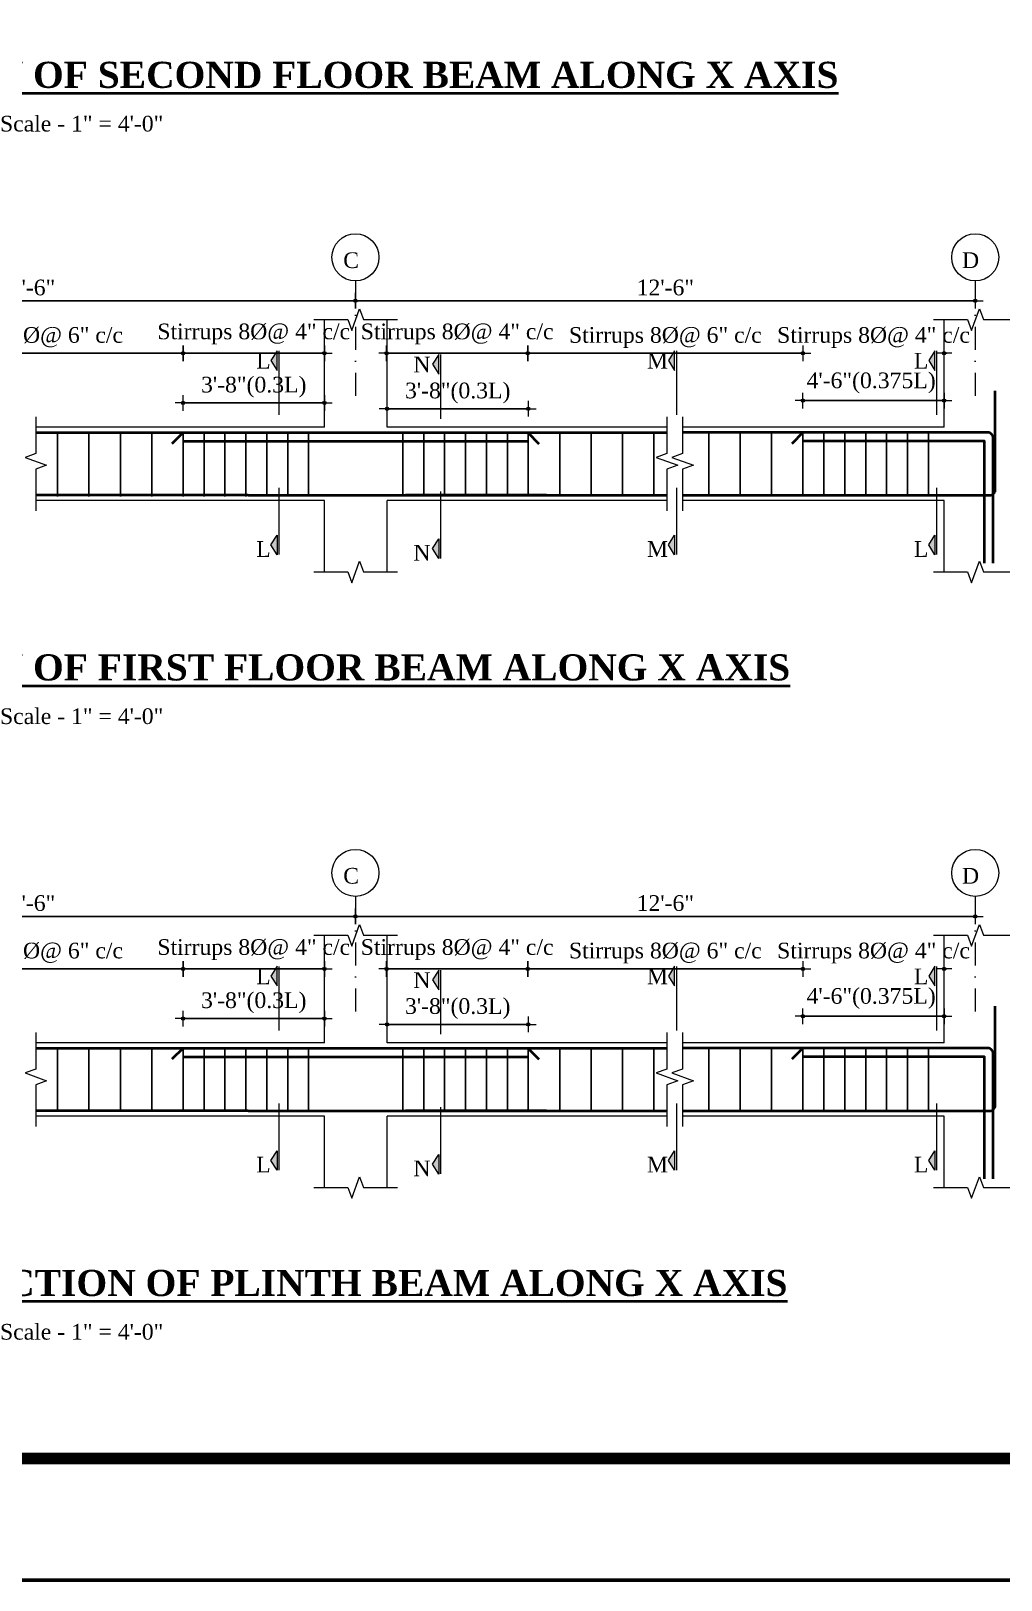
# Model space of a CAD drawing. Header units: inches. Extents: x 897 to 49934, y -34925 to -18564.
# Drawn here: x 24420 to 24791, y -25586 to -24994 of the extents above; entities that cross this region are included whole.
import ezdxf

# ---------------------------------------------------------------- set-up
doc = ezdxf.new("R2010")
doc.units = ezdxf.units.IN
doc.header["$LTSCALE"] = 35
doc.header["$MEASUREMENT"] = 0
doc.header["$PDMODE"] = 34
doc.linetypes.add('DASHDOTX2', pattern=[2, 1, -0.5, 0, -0.5])
for name, color, linetype, lineweight in [('SES- Door&Window', 21, 'Continuous', 15), ('SES-CENTRE', 8, 'DASHDOTX2', 13), ('SES-DIMENSION', 142, 'Continuous', 13), ('SES-HACTH', 8, 'Continuous', 13), ('SES-REBARS', 1, 'Continuous', 40), ('SES-SHEETS', 7, 'Continuous', 60), ('SES-SLAB OUTLINE', 4, 'Continuous', 18), ('SES-TEXT', 3, 'Continuous', 20), ('SES-TitleText', 7, 'Continuous', 40)]:
    doc.layers.add(name, color=color, linetype=linetype, lineweight=lineweight)
doc.layers.add('SES-STIRRUP', color=10, linetype='Continuous')
doc.styles.add('SES-ARAIL', font='times.ttf', dxfattribs={"height": 6})
doc.styles.add('SES-Title Text', font='times.ttf', dxfattribs={"height": 10})
doc.dimstyles.new('1.4', dxfattribs={"dimscale": 0, "dimtxt": 6, "dimasz": 0.5, "dimexe": 2, "dimexo": 9, "dimgap": 2, "dimtad": 1, "dimdec": 0, "dimlfac": 0.5, "dimzin": 3, "dimdsep": 46, "dimlunit": 4, "dimtxsty": 'SES-ARAIL', "dimblk": 'DIM', "dimcen": 3, "dimdle": 3, "dimse1": 1, "dimse2": 1, "dimclrd": 256, "dimclre": 256, "dimclrt": 7, "dimadec": 1, "dimazin": 2, "dimtfac": 1, "dimtdec": 0, "dimtix": 1, "dimtofl": 0, "dimtmove": 2, "dimatfit": 3, "dimldrblk": 'arrow', "dimfxl": 2, "dimfrac": 2, "dimtolj": 2, "dimtzin": 0, "dimarcsym": 0})

# ---------------------------------------------------------------- blocks, each defined once
blk = doc.blocks.new('s1')
at = {"layer": 'SES-SHEETS', "color": 8}
blk.add_lwpolyline([(14202.23, -12888.64), (17370.23, -12888.64), (17370.23, -15126.64), (14202.23, -15126.64)], close=True, dxfattribs=at)
at = {"layer": 'SES-SHEETS'}
for points in [[(14295.23, -12933.64), (17325.23, -12933.64), (17325.23, -15081.64), (14295.23, -15081.64)], [(14296.23, -12934.64), (17324.23, -12934.64), (17324.23, -15080.64), (14296.23, -15080.64)], [(14297.23, -12935.64), (17323.23, -12935.64), (17323.23, -15079.64), (14297.23, -15079.64)], [(14298.23, -12936.64), (17322.23, -12936.64), (17322.23, -15078.64), (14298.23, -15078.64)]]:
    blk.add_lwpolyline(points, close=True, dxfattribs=at)
blk = doc.blocks.new('DIM')
at = {"layer": 'SES-DIMENSION'}
h = blk.add_hatch(color=256, dxfattribs=at)
h.paths.add_polyline_path([(0, 1.3), (0, 0), (1.3, 0, 0.414214)])
h.paths.add_polyline_path([(1.3, 0), (0, 0), (0, -1.3, 0.414214)])
h.paths.add_polyline_path([(0, 0), (-1.3, 0, 0.414214), (0, -1.3)])
h.paths.add_polyline_path([(0, 1.3, 0.414214), (-1.3, 0), (0, 0)])
for p, q in [((-6, 0), (6, 0)), ((0, 6), (0, -6))]:
    blk.add_line(p, q, dxfattribs=at)
blk.add_circle((0, 0), 1.28, dxfattribs=at)
blk = doc.blocks.new('*D342')
at = {"layer": 'Defpoints', "color": 0, "ltscale": 10, "transparency": 16777216}
for p in [(24543.87, -25097.26), (24543.87, -25133.11), (24780.87, -25133.11)]:
    blk.add_point(p, dxfattribs=at)
at = {"layer": 'SES-DIMENSION', "lineweight": -2, "ltscale": 10, "transparency": 16777216}
blk.add_line((24780.37, -25097.26), (24544.37, -25097.26), dxfattribs=at)
at = {"layer": 'SES-DIMENSION', "lineweight": -2, "ltscale": 10, "transparency": 16777216, "xscale": 0.5, "yscale": 0.5, "zscale": 0.5, "rotation": 180}
blk.add_blockref('DIM', (24543.87, -25097.26), dxfattribs=at)
at = {"layer": 'SES-DIMENSION', "lineweight": -2, "ltscale": 10, "transparency": 16777216, "xscale": 0.5, "yscale": 0.5, "zscale": 0.5}
blk.add_blockref('DIM', (24780.87, -25097.26), dxfattribs=at)
at = {"layer": 'SES-DIMENSION', "color": 7, "ltscale": 10, "transparency": 16777216, "insert": (24662.37, -25092.21), "char_height": 6, "attachment_point": 5, "style": 'SES-ARAIL'}
blk.add_mtext('\\A2;12\'-6"', dxfattribs=at)
blk = doc.blocks.new('arrow')
at = {"layer": 'SES-DIMENSION'}
blk.add_lwpolyline([(1.2, 0, 0, 2.1, 0), (-2.3, 0, 0, 0, 0), (1.2, 0, 0, 0, 0)], format="xyseb", dxfattribs=at)
blk = doc.blocks.new('*D343')
at = {"layer": 'Defpoints', "color": 0, "ltscale": 10, "transparency": 16777216}
for p in [(24292.37, -25097.26), (24292.37, -25136.55), (24543.87, -25136.55)]:
    blk.add_point(p, dxfattribs=at)
at = {"layer": 'SES-DIMENSION', "lineweight": -2, "ltscale": 10, "transparency": 16777216}
blk.add_line((24543.37, -25097.26), (24292.87, -25097.26), dxfattribs=at)
at = {"layer": 'SES-DIMENSION', "lineweight": -2, "ltscale": 10, "transparency": 16777216, "xscale": 0.5, "yscale": 0.5, "zscale": 0.5, "rotation": 180}
blk.add_blockref('DIM', (24292.37, -25097.26), dxfattribs=at)
at = {"layer": 'SES-DIMENSION', "lineweight": -2, "ltscale": 10, "transparency": 16777216, "xscale": 0.5, "yscale": 0.5, "zscale": 0.5}
blk.add_blockref('DIM', (24543.87, -25097.26), dxfattribs=at)
at = {"layer": 'SES-DIMENSION', "color": 7, "ltscale": 10, "transparency": 16777216, "insert": (24418.12, -25092.21), "char_height": 6, "attachment_point": 5, "style": 'SES-ARAIL'}
blk.add_mtext('\\A2;11\'-6"', dxfattribs=at)
blk = doc.blocks.new('*D344')
at = {"layer": 'Defpoints', "color": 0, "ltscale": 10, "transparency": 16777216}
for p in [(24714.98, -25135.44), (24714.98, -25159.33), (24768.98, -25156.15)]:
    blk.add_point(p, dxfattribs=at)
at = {"layer": 'SES-DIMENSION', "lineweight": -2, "ltscale": 10, "transparency": 16777216}
blk.add_line((24768.48, -25135.44), (24715.48, -25135.44), dxfattribs=at)
at = {"layer": 'SES-DIMENSION', "lineweight": -2, "ltscale": 10, "transparency": 16777216, "xscale": 0.5, "yscale": 0.5, "zscale": 0.5, "rotation": 180}
blk.add_blockref('DIM', (24714.98, -25135.44), dxfattribs=at)
at = {"layer": 'SES-DIMENSION', "lineweight": -2, "ltscale": 10, "transparency": 16777216, "xscale": 0.5, "yscale": 0.5, "zscale": 0.5}
blk.add_blockref('DIM', (24768.98, -25135.44), dxfattribs=at)
at = {"layer": 'SES-DIMENSION', "color": 7, "ltscale": 10, "transparency": 16777216, "insert": (24741.06, -25128.66), "char_height": 6, "attachment_point": 5, "style": 'SES-ARAIL'}
blk.add_mtext('\\A2;4\'-6"(0.375L)', dxfattribs=at)
blk = doc.blocks.new('*D345')
at = {"layer": 'Defpoints', "color": 0, "ltscale": 10, "transparency": 16777216}
for p in [(24714.98, -25117.33), (24768.98, -25129.3), (24714.98, -25134.57)]:
    blk.add_point(p, dxfattribs=at)
at = {"layer": 'SES-DIMENSION', "lineweight": -2, "ltscale": 10, "transparency": 16777216}
for p, q in [((24714.48, -25117.33), (24713.98, -25117.33)), ((24769.48, -25117.33), (24769.98, -25117.33))]:
    blk.add_line(p, q, dxfattribs=at)
at = {"layer": 'SES-DIMENSION', "lineweight": -2, "ltscale": 10, "transparency": 16777216, "xscale": 0.5, "yscale": 0.5, "zscale": 0.5}
blk.add_blockref('DIM', (24714.98, -25117.33), dxfattribs=at)
at = {"layer": 'SES-DIMENSION', "lineweight": -2, "ltscale": 10, "transparency": 16777216, "xscale": 0.5, "yscale": 0.5, "zscale": 0.5, "rotation": 180}
blk.add_blockref('DIM', (24768.98, -25117.33), dxfattribs=at)
at = {"layer": 'SES-DIMENSION', "color": 7, "ltscale": 10, "transparency": 16777216, "insert": (24741.98, -25111.3), "char_height": 6, "attachment_point": 5, "style": 'SES-ARAIL'}
blk.add_mtext('\\A2;Stirrups 8%%C@ 4" c/c', dxfattribs=at)
blk = doc.blocks.new('*D346')
at = {"layer": 'Defpoints', "color": 0, "ltscale": 10, "transparency": 16777216}
for p in [(24609.98, -25138.55), (24555.98, -25145.63), (24609.98, -25156.26)]:
    blk.add_point(p, dxfattribs=at)
at = {"layer": 'SES-DIMENSION', "lineweight": -2, "ltscale": 10, "transparency": 16777216}
blk.add_line((24556.48, -25138.55), (24609.48, -25138.55), dxfattribs=at)
at = {"layer": 'SES-DIMENSION', "lineweight": -2, "ltscale": 10, "transparency": 16777216, "xscale": 0.5, "yscale": 0.5, "zscale": 0.5, "rotation": 180}
blk.add_blockref('DIM', (24555.98, -25138.55), dxfattribs=at)
at = {"layer": 'SES-DIMENSION', "lineweight": -2, "ltscale": 10, "transparency": 16777216, "xscale": 0.5, "yscale": 0.5, "zscale": 0.5}
blk.add_blockref('DIM', (24609.98, -25138.55), dxfattribs=at)
at = {"layer": 'SES-DIMENSION', "color": 7, "ltscale": 10, "transparency": 16777216, "insert": (24582.98, -25132.53), "char_height": 6, "attachment_point": 5, "style": 'SES-ARAIL'}
blk.add_mtext('\\A2;3\'-8"(0.3L)', dxfattribs=at)
blk = doc.blocks.new('*D347')
at = {"layer": 'Defpoints', "color": 0, "ltscale": 10, "transparency": 16777216}
for p in [(24609.76, -25117.33), (24555.76, -25129.3), (24609.76, -25134.57)]:
    blk.add_point(p, dxfattribs=at)
at = {"layer": 'SES-DIMENSION', "lineweight": -2, "ltscale": 10, "transparency": 16777216}
blk.add_line((24556.26, -25117.33), (24609.26, -25117.33), dxfattribs=at)
at = {"layer": 'SES-DIMENSION', "lineweight": -2, "ltscale": 10, "transparency": 16777216, "xscale": 0.5, "yscale": 0.5, "zscale": 0.5, "rotation": 180}
blk.add_blockref('DIM', (24555.76, -25117.33), dxfattribs=at)
at = {"layer": 'SES-DIMENSION', "lineweight": -2, "ltscale": 10, "transparency": 16777216, "xscale": 0.5, "yscale": 0.5, "zscale": 0.5}
blk.add_blockref('DIM', (24609.76, -25117.33), dxfattribs=at)
at = {"layer": 'SES-DIMENSION', "color": 7, "ltscale": 10, "transparency": 16777216, "insert": (24582.76, -25109.95), "char_height": 6, "attachment_point": 5, "style": 'SES-ARAIL'}
blk.add_mtext('\\A2;Stirrups 8%%C@ 4" c/c', dxfattribs=at)
blk = doc.blocks.new('*D348')
at = {"layer": 'Defpoints', "color": 0, "ltscale": 10, "transparency": 16777216}
for p in [(24609.76, -25117.33), (24609.76, -25134.57), (24714.98, -25132.36)]:
    blk.add_point(p, dxfattribs=at)
at = {"layer": 'SES-DIMENSION', "lineweight": -2, "ltscale": 10, "transparency": 16777216}
blk.add_line((24714.48, -25117.33), (24610.26, -25117.33), dxfattribs=at)
at = {"layer": 'SES-DIMENSION', "lineweight": -2, "ltscale": 10, "transparency": 16777216, "xscale": 0.5, "yscale": 0.5, "zscale": 0.5, "rotation": 180}
blk.add_blockref('DIM', (24609.76, -25117.33), dxfattribs=at)
at = {"layer": 'SES-DIMENSION', "lineweight": -2, "ltscale": 10, "transparency": 16777216, "xscale": 0.5, "yscale": 0.5, "zscale": 0.5}
blk.add_blockref('DIM', (24714.98, -25117.33), dxfattribs=at)
at = {"layer": 'SES-DIMENSION', "color": 7, "ltscale": 10, "transparency": 16777216, "insert": (24662.37, -25111.3), "char_height": 6, "attachment_point": 5, "style": 'SES-ARAIL'}
blk.add_mtext('\\A2;Stirrups 8%%C@ 6" c/c', dxfattribs=at)
blk = doc.blocks.new('*D349')
at = {"layer": 'Defpoints', "color": 0, "ltscale": 10, "transparency": 16777216}
for p in [(24531.98, -25136.31), (24477.98, -25145.63), (24531.98, -25156.26)]:
    blk.add_point(p, dxfattribs=at)
at = {"layer": 'SES-DIMENSION', "lineweight": -2, "ltscale": 10, "transparency": 16777216}
blk.add_line((24478.48, -25136.31), (24531.48, -25136.31), dxfattribs=at)
at = {"layer": 'SES-DIMENSION', "lineweight": -2, "ltscale": 10, "transparency": 16777216, "xscale": 0.5, "yscale": 0.5, "zscale": 0.5, "rotation": 180}
blk.add_blockref('DIM', (24477.98, -25136.31), dxfattribs=at)
at = {"layer": 'SES-DIMENSION', "lineweight": -2, "ltscale": 10, "transparency": 16777216, "xscale": 0.5, "yscale": 0.5, "zscale": 0.5}
blk.add_blockref('DIM', (24531.98, -25136.31), dxfattribs=at)
at = {"layer": 'SES-DIMENSION', "color": 7, "ltscale": 10, "transparency": 16777216, "insert": (24504.98, -25130.29), "char_height": 6, "attachment_point": 5, "style": 'SES-ARAIL'}
blk.add_mtext('\\A2;3\'-8"(0.3L)', dxfattribs=at)
blk = doc.blocks.new('*D350')
at = {"layer": 'Defpoints', "color": 0, "ltscale": 10, "transparency": 16777216}
for p in [(24477.98, -25117.33), (24531.98, -25129.3), (24477.98, -25134.57)]:
    blk.add_point(p, dxfattribs=at)
at = {"layer": 'SES-DIMENSION', "lineweight": -2, "ltscale": 10, "transparency": 16777216}
blk.add_line((24531.48, -25117.33), (24478.48, -25117.33), dxfattribs=at)
at = {"layer": 'SES-DIMENSION', "lineweight": -2, "ltscale": 10, "transparency": 16777216, "xscale": 0.5, "yscale": 0.5, "zscale": 0.5, "rotation": 180}
blk.add_blockref('DIM', (24477.98, -25117.33), dxfattribs=at)
at = {"layer": 'SES-DIMENSION', "lineweight": -2, "ltscale": 10, "transparency": 16777216, "xscale": 0.5, "yscale": 0.5, "zscale": 0.5}
blk.add_blockref('DIM', (24531.98, -25117.33), dxfattribs=at)
at = {"layer": 'SES-DIMENSION', "color": 7, "ltscale": 10, "transparency": 16777216, "insert": (24504.98, -25109.95), "char_height": 6, "attachment_point": 5, "style": 'SES-ARAIL'}
blk.add_mtext('\\A2;Stirrups 8%%C@ 4" c/c', dxfattribs=at)
blk = doc.blocks.new('*D353')
at = {"layer": 'Defpoints', "color": 0, "ltscale": 10, "transparency": 16777216}
for p in [(24358.26, -25117.33), (24358.26, -25120.33), (24477.98, -25132.36)]:
    blk.add_point(p, dxfattribs=at)
at = {"layer": 'SES-DIMENSION', "lineweight": -2, "ltscale": 10, "transparency": 16777216}
blk.add_line((24477.48, -25117.33), (24358.76, -25117.33), dxfattribs=at)
at = {"layer": 'SES-DIMENSION', "lineweight": -2, "ltscale": 10, "transparency": 16777216, "xscale": 0.5, "yscale": 0.5, "zscale": 0.5, "rotation": 180}
blk.add_blockref('DIM', (24358.26, -25117.33), dxfattribs=at)
at = {"layer": 'SES-DIMENSION', "lineweight": -2, "ltscale": 10, "transparency": 16777216, "xscale": 0.5, "yscale": 0.5, "zscale": 0.5}
blk.add_blockref('DIM', (24477.98, -25117.33), dxfattribs=at)
at = {"layer": 'SES-DIMENSION', "color": 7, "ltscale": 10, "transparency": 16777216, "insert": (24418.12, -25111.3), "char_height": 6, "attachment_point": 5, "style": 'SES-ARAIL'}
blk.add_mtext('\\A2;Stirrups 8%%C@ 6" c/c', dxfattribs=at)
blk = doc.blocks.new('*D362')
at = {"layer": 'Defpoints', "color": 0, "ltscale": 10, "transparency": 16777216}
for p in [(24543.87, -25332.64), (24543.87, -25368.49), (24780.87, -25368.49)]:
    blk.add_point(p, dxfattribs=at)
at = {"layer": 'SES-DIMENSION', "lineweight": -2, "ltscale": 10, "transparency": 16777216}
blk.add_line((24780.37, -25332.64), (24544.37, -25332.64), dxfattribs=at)
at = {"layer": 'SES-DIMENSION', "lineweight": -2, "ltscale": 10, "transparency": 16777216, "xscale": 0.5, "yscale": 0.5, "zscale": 0.5, "rotation": 180}
blk.add_blockref('DIM', (24543.87, -25332.64), dxfattribs=at)
at = {"layer": 'SES-DIMENSION', "lineweight": -2, "ltscale": 10, "transparency": 16777216, "xscale": 0.5, "yscale": 0.5, "zscale": 0.5}
blk.add_blockref('DIM', (24780.87, -25332.64), dxfattribs=at)
at = {"layer": 'SES-DIMENSION', "color": 7, "ltscale": 10, "transparency": 16777216, "insert": (24662.37, -25327.59), "char_height": 6, "attachment_point": 5, "style": 'SES-ARAIL'}
blk.add_mtext('\\A2;12\'-6"', dxfattribs=at)
blk = doc.blocks.new('*D363')
at = {"layer": 'Defpoints', "color": 0, "ltscale": 10, "transparency": 16777216}
for p in [(24292.37, -25332.64), (24292.37, -25371.93), (24543.87, -25371.93)]:
    blk.add_point(p, dxfattribs=at)
at = {"layer": 'SES-DIMENSION', "lineweight": -2, "ltscale": 10, "transparency": 16777216}
blk.add_line((24543.37, -25332.64), (24292.87, -25332.64), dxfattribs=at)
at = {"layer": 'SES-DIMENSION', "lineweight": -2, "ltscale": 10, "transparency": 16777216, "xscale": 0.5, "yscale": 0.5, "zscale": 0.5, "rotation": 180}
blk.add_blockref('DIM', (24292.37, -25332.64), dxfattribs=at)
at = {"layer": 'SES-DIMENSION', "lineweight": -2, "ltscale": 10, "transparency": 16777216, "xscale": 0.5, "yscale": 0.5, "zscale": 0.5}
blk.add_blockref('DIM', (24543.87, -25332.64), dxfattribs=at)
at = {"layer": 'SES-DIMENSION', "color": 7, "ltscale": 10, "transparency": 16777216, "insert": (24418.12, -25327.59), "char_height": 6, "attachment_point": 5, "style": 'SES-ARAIL'}
blk.add_mtext('\\A2;11\'-6"', dxfattribs=at)
blk = doc.blocks.new('*D364')
at = {"layer": 'Defpoints', "color": 0, "ltscale": 10, "transparency": 16777216}
for p in [(24714.98, -25370.82), (24768.98, -25391.54), (24714.98, -25394.71)]:
    blk.add_point(p, dxfattribs=at)
at = {"layer": 'SES-DIMENSION', "lineweight": -2, "ltscale": 10, "transparency": 16777216}
blk.add_line((24768.48, -25370.82), (24715.48, -25370.82), dxfattribs=at)
at = {"layer": 'SES-DIMENSION', "lineweight": -2, "ltscale": 10, "transparency": 16777216, "xscale": 0.5, "yscale": 0.5, "zscale": 0.5, "rotation": 180}
blk.add_blockref('DIM', (24714.98, -25370.82), dxfattribs=at)
at = {"layer": 'SES-DIMENSION', "lineweight": -2, "ltscale": 10, "transparency": 16777216, "xscale": 0.5, "yscale": 0.5, "zscale": 0.5}
blk.add_blockref('DIM', (24768.98, -25370.82), dxfattribs=at)
at = {"layer": 'SES-DIMENSION', "color": 7, "ltscale": 10, "transparency": 16777216, "insert": (24741.06, -25364.04), "char_height": 6, "attachment_point": 5, "style": 'SES-ARAIL'}
blk.add_mtext('\\A2;4\'-6"(0.375L)', dxfattribs=at)
blk = doc.blocks.new('*D365')
at = {"layer": 'Defpoints', "color": 0, "ltscale": 10, "transparency": 16777216}
for p in [(24714.98, -25352.71), (24768.98, -25364.69), (24714.98, -25369.96)]:
    blk.add_point(p, dxfattribs=at)
at = {"layer": 'SES-DIMENSION', "lineweight": -2, "ltscale": 10, "transparency": 16777216}
for p, q in [((24714.48, -25352.71), (24713.98, -25352.71)), ((24769.48, -25352.71), (24769.98, -25352.71))]:
    blk.add_line(p, q, dxfattribs=at)
at = {"layer": 'SES-DIMENSION', "lineweight": -2, "ltscale": 10, "transparency": 16777216, "xscale": 0.5, "yscale": 0.5, "zscale": 0.5}
blk.add_blockref('DIM', (24714.98, -25352.71), dxfattribs=at)
at = {"layer": 'SES-DIMENSION', "lineweight": -2, "ltscale": 10, "transparency": 16777216, "xscale": 0.5, "yscale": 0.5, "zscale": 0.5, "rotation": 180}
blk.add_blockref('DIM', (24768.98, -25352.71), dxfattribs=at)
at = {"layer": 'SES-DIMENSION', "color": 7, "ltscale": 10, "transparency": 16777216, "insert": (24741.98, -25346.68), "char_height": 6, "attachment_point": 5, "style": 'SES-ARAIL'}
blk.add_mtext('\\A2;Stirrups 8%%C@ 4" c/c', dxfattribs=at)
blk = doc.blocks.new('*D366')
at = {"layer": 'Defpoints', "color": 0, "ltscale": 10, "transparency": 16777216}
for p in [(24609.98, -25373.93), (24555.98, -25381.02), (24609.98, -25391.64)]:
    blk.add_point(p, dxfattribs=at)
at = {"layer": 'SES-DIMENSION', "lineweight": -2, "ltscale": 10, "transparency": 16777216}
blk.add_line((24556.48, -25373.93), (24609.48, -25373.93), dxfattribs=at)
at = {"layer": 'SES-DIMENSION', "lineweight": -2, "ltscale": 10, "transparency": 16777216, "xscale": 0.5, "yscale": 0.5, "zscale": 0.5, "rotation": 180}
blk.add_blockref('DIM', (24555.98, -25373.93), dxfattribs=at)
at = {"layer": 'SES-DIMENSION', "lineweight": -2, "ltscale": 10, "transparency": 16777216, "xscale": 0.5, "yscale": 0.5, "zscale": 0.5}
blk.add_blockref('DIM', (24609.98, -25373.93), dxfattribs=at)
at = {"layer": 'SES-DIMENSION', "color": 7, "ltscale": 10, "transparency": 16777216, "insert": (24582.98, -25367.91), "char_height": 6, "attachment_point": 5, "style": 'SES-ARAIL'}
blk.add_mtext('\\A2;3\'-8"(0.3L)', dxfattribs=at)
blk = doc.blocks.new('*D367')
at = {"layer": 'Defpoints', "color": 0, "ltscale": 10, "transparency": 16777216}
for p in [(24609.76, -25352.71), (24555.76, -25364.69), (24609.76, -25369.96)]:
    blk.add_point(p, dxfattribs=at)
at = {"layer": 'SES-DIMENSION', "lineweight": -2, "ltscale": 10, "transparency": 16777216}
blk.add_line((24556.26, -25352.71), (24609.26, -25352.71), dxfattribs=at)
at = {"layer": 'SES-DIMENSION', "lineweight": -2, "ltscale": 10, "transparency": 16777216, "xscale": 0.5, "yscale": 0.5, "zscale": 0.5, "rotation": 180}
blk.add_blockref('DIM', (24555.76, -25352.71), dxfattribs=at)
at = {"layer": 'SES-DIMENSION', "lineweight": -2, "ltscale": 10, "transparency": 16777216, "xscale": 0.5, "yscale": 0.5, "zscale": 0.5}
blk.add_blockref('DIM', (24609.76, -25352.71), dxfattribs=at)
at = {"layer": 'SES-DIMENSION', "color": 7, "ltscale": 10, "transparency": 16777216, "insert": (24582.76, -25345.34), "char_height": 6, "attachment_point": 5, "style": 'SES-ARAIL'}
blk.add_mtext('\\A2;Stirrups 8%%C@ 4" c/c', dxfattribs=at)
blk = doc.blocks.new('*D368')
at = {"layer": 'Defpoints', "color": 0, "ltscale": 10, "transparency": 16777216}
for p in [(24609.76, -25352.71), (24714.98, -25367.74), (24609.76, -25369.96)]:
    blk.add_point(p, dxfattribs=at)
at = {"layer": 'SES-DIMENSION', "lineweight": -2, "ltscale": 10, "transparency": 16777216}
blk.add_line((24714.48, -25352.71), (24610.26, -25352.71), dxfattribs=at)
at = {"layer": 'SES-DIMENSION', "lineweight": -2, "ltscale": 10, "transparency": 16777216, "xscale": 0.5, "yscale": 0.5, "zscale": 0.5, "rotation": 180}
blk.add_blockref('DIM', (24609.76, -25352.71), dxfattribs=at)
at = {"layer": 'SES-DIMENSION', "lineweight": -2, "ltscale": 10, "transparency": 16777216, "xscale": 0.5, "yscale": 0.5, "zscale": 0.5}
blk.add_blockref('DIM', (24714.98, -25352.71), dxfattribs=at)
at = {"layer": 'SES-DIMENSION', "color": 7, "ltscale": 10, "transparency": 16777216, "insert": (24662.37, -25346.68), "char_height": 6, "attachment_point": 5, "style": 'SES-ARAIL'}
blk.add_mtext('\\A2;Stirrups 8%%C@ 6" c/c', dxfattribs=at)
blk = doc.blocks.new('*D369')
at = {"layer": 'Defpoints', "color": 0, "ltscale": 10, "transparency": 16777216}
for p in [(24531.98, -25371.7), (24477.98, -25381.02), (24531.98, -25391.64)]:
    blk.add_point(p, dxfattribs=at)
at = {"layer": 'SES-DIMENSION', "lineweight": -2, "ltscale": 10, "transparency": 16777216}
blk.add_line((24478.48, -25371.7), (24531.48, -25371.7), dxfattribs=at)
at = {"layer": 'SES-DIMENSION', "lineweight": -2, "ltscale": 10, "transparency": 16777216, "xscale": 0.5, "yscale": 0.5, "zscale": 0.5, "rotation": 180}
blk.add_blockref('DIM', (24477.98, -25371.7), dxfattribs=at)
at = {"layer": 'SES-DIMENSION', "lineweight": -2, "ltscale": 10, "transparency": 16777216, "xscale": 0.5, "yscale": 0.5, "zscale": 0.5}
blk.add_blockref('DIM', (24531.98, -25371.7), dxfattribs=at)
at = {"layer": 'SES-DIMENSION', "color": 7, "ltscale": 10, "transparency": 16777216, "insert": (24504.98, -25365.67), "char_height": 6, "attachment_point": 5, "style": 'SES-ARAIL'}
blk.add_mtext('\\A2;3\'-8"(0.3L)', dxfattribs=at)
blk = doc.blocks.new('*D370')
at = {"layer": 'Defpoints', "color": 0, "ltscale": 10, "transparency": 16777216}
for p in [(24477.98, -25352.71), (24531.98, -25364.69), (24477.98, -25369.96)]:
    blk.add_point(p, dxfattribs=at)
at = {"layer": 'SES-DIMENSION', "lineweight": -2, "ltscale": 10, "transparency": 16777216}
blk.add_line((24531.48, -25352.71), (24478.48, -25352.71), dxfattribs=at)
at = {"layer": 'SES-DIMENSION', "lineweight": -2, "ltscale": 10, "transparency": 16777216, "xscale": 0.5, "yscale": 0.5, "zscale": 0.5, "rotation": 180}
blk.add_blockref('DIM', (24477.98, -25352.71), dxfattribs=at)
at = {"layer": 'SES-DIMENSION', "lineweight": -2, "ltscale": 10, "transparency": 16777216, "xscale": 0.5, "yscale": 0.5, "zscale": 0.5}
blk.add_blockref('DIM', (24531.98, -25352.71), dxfattribs=at)
at = {"layer": 'SES-DIMENSION', "color": 7, "ltscale": 10, "transparency": 16777216, "insert": (24504.98, -25345.34), "char_height": 6, "attachment_point": 5, "style": 'SES-ARAIL'}
blk.add_mtext('\\A2;Stirrups 8%%C@ 4" c/c', dxfattribs=at)
blk = doc.blocks.new('*D373')
at = {"layer": 'Defpoints', "color": 0, "ltscale": 10, "transparency": 16777216}
for p in [(24358.26, -25352.71), (24358.26, -25355.71), (24477.98, -25367.74)]:
    blk.add_point(p, dxfattribs=at)
at = {"layer": 'SES-DIMENSION', "lineweight": -2, "ltscale": 10, "transparency": 16777216}
blk.add_line((24477.48, -25352.71), (24358.76, -25352.71), dxfattribs=at)
at = {"layer": 'SES-DIMENSION', "lineweight": -2, "ltscale": 10, "transparency": 16777216, "xscale": 0.5, "yscale": 0.5, "zscale": 0.5, "rotation": 180}
blk.add_blockref('DIM', (24358.26, -25352.71), dxfattribs=at)
at = {"layer": 'SES-DIMENSION', "lineweight": -2, "ltscale": 10, "transparency": 16777216, "xscale": 0.5, "yscale": 0.5, "zscale": 0.5}
blk.add_blockref('DIM', (24477.98, -25352.71), dxfattribs=at)
at = {"layer": 'SES-DIMENSION', "color": 7, "ltscale": 10, "transparency": 16777216, "insert": (24418.12, -25346.68), "char_height": 6, "attachment_point": 5, "style": 'SES-ARAIL'}
blk.add_mtext('\\A2;Stirrups 8%%C@ 6" c/c', dxfattribs=at)

msp = doc.modelspace()

# ---------------------------------------------------------------- hatches: boundary and pattern name
at = {"layer": 'SES-HACTH', "ltscale": 10}
for points in [[(24513.88, -25116.35), (24513.88, -25123.86), (24511.57, -25120.1)], [(24575.7, -25117.8), (24575.7, -25125.3), (24573.39, -25121.55)], [(24665.92, -25116.35), (24665.92, -25123.86), (24663.61, -25120.1)], [(24765.38, -25116.35), (24765.38, -25123.86), (24763.07, -25120.1)], [(24513.88, -25194.35), (24513.88, -25186.85), (24511.57, -25190.6)], [(24575.7, -25195.79), (24575.7, -25188.29), (24573.39, -25192.04)], [(24665.92, -25194.35), (24665.92, -25186.85), (24663.61, -25190.6)], [(24765.38, -25194.35), (24765.38, -25186.85), (24763.07, -25190.6)], [(24513.88, -25351.74), (24513.88, -25359.24), (24511.57, -25355.49)], [(24575.7, -25353.18), (24575.7, -25360.68), (24573.39, -25356.93)], [(24665.92, -25351.74), (24665.92, -25359.24), (24663.61, -25355.49)], [(24765.38, -25351.74), (24765.38, -25359.24), (24763.07, -25355.49)], [(24513.88, -25429.73), (24513.88, -25422.23), (24511.57, -25425.98)], [(24575.7, -25431.17), (24575.7, -25423.67), (24573.39, -25427.42)], [(24665.92, -25429.73), (24665.92, -25422.23), (24663.61, -25425.98)], [(24765.38, -25429.73), (24765.38, -25422.23), (24763.07, -25425.98)]]:
    msp.add_hatch(color=256, dxfattribs=at).paths.add_polyline_path(points)

# ---------------------------------------------------------------- linework, layer by layer
at = {"layer": 'SES-CENTRE', "ltscale": 0.25}
for p, q in [((24543.87, -25089.64), (24543.87, -25136.55)), ((24780.87, -25089.64), (24780.87, -25136.55)), ((24543.87, -25325.03), (24543.87, -25371.93)), ((24780.87, -25325.03), (24780.87, -25371.93))]:
    msp.add_line(p, q, dxfattribs=at)
at = {"layer": 'SES-DIMENSION', "ltscale": 10}
for p, q in [((24514.74, -25140.9), (24514.74, -25116.4)), ((24576.56, -25142.35), (24576.56, -25117.85)), ((24666.77, -25140.9), (24666.77, -25116.4)), ((24766.24, -25140.9), (24766.24, -25116.4)), ((24514.74, -25194.3), (24514.74, -25168.75)), ((24576.56, -25195.74), (24576.56, -25170.2)), ((24666.77, -25194.3), (24666.77, -25168.75)), ((24766.24, -25194.3), (24766.24, -25168.75)), ((24514.74, -25376.29), (24514.74, -25351.79)), ((24576.56, -25377.73), (24576.56, -25353.23)), ((24666.77, -25376.29), (24666.77, -25351.79)), ((24766.24, -25376.29), (24766.24, -25351.79)), ((24514.74, -25429.68), (24514.74, -25404.14)), ((24576.56, -25431.13), (24576.56, -25405.58)), ((24666.77, -25429.68), (24666.77, -25404.14)), ((24766.24, -25429.68), (24766.24, -25404.14))]:
    msp.add_line(p, q, dxfattribs=at)
for points in [[(24513.88, -25123.86), (24513.88, -25116.35), (24511.57, -25120.1), (24513.88, -25123.86)], [(24575.7, -25125.3), (24575.7, -25117.8), (24573.39, -25121.55), (24575.7, -25125.3)], [(24665.92, -25123.86), (24665.92, -25116.35), (24663.61, -25120.1), (24665.92, -25123.86)], [(24765.38, -25123.86), (24765.38, -25116.35), (24763.07, -25120.1), (24765.38, -25123.86)], [(24513.88, -25359.24), (24513.88, -25351.74), (24511.57, -25355.49), (24513.88, -25359.24)], [(24575.7, -25360.68), (24575.7, -25353.18), (24573.39, -25356.93), (24575.7, -25360.68)], [(24665.92, -25359.24), (24665.92, -25351.74), (24663.61, -25355.49), (24665.92, -25359.24)], [(24765.38, -25359.24), (24765.38, -25351.74), (24763.07, -25355.49), (24765.38, -25359.24)]]:
    msp.add_lwpolyline(points, dxfattribs=at)
at = {"layer": 'SES-DIMENSION', "linetype": 'Continuous', "ltscale": 10}
for centre in [(24543.87, -25080.64), (24780.87, -25080.64), (24543.87, -25316.03), (24780.87, -25316.03)]:
    msp.add_circle(centre, 9, dxfattribs=at)
at = {"layer": 'SES-REBARS', "ltscale": 10}
for p, q in [((24502.83, -25147.63), (24662.98, -25147.63)), ((24477.98, -25150.92), (24609.98, -25150.92)), ((24502.83, -25171.63), (24662.98, -25171.63)), ((24502.83, -25383.02), (24662.98, -25383.02)), ((24477.98, -25386.31), (24609.98, -25386.31)), ((24502.83, -25407.02), (24662.98, -25407.02))]:
    msp.add_line(p, q, dxfattribs=at)
for points in [[(24768.98, -25171.63), (24786.46, -25171.63, 0.414214), (24788.48, -25169.62), (24788.48, -25131.63)], [(24787.73, -25197.63), (24787.73, -25149.65, 0.414214), (24785.71, -25147.63), (24768.98, -25147.63)], [(24768.98, -25407.02), (24786.46, -25407.02, 0.414214), (24788.48, -25405), (24788.48, -25367.02)], [(24787.73, -25433.02), (24787.73, -25385.03, 0.414214), (24785.71, -25383.02), (24768.98, -25383.02)]]:
    msp.add_lwpolyline(points, format="xyb", dxfattribs=at)
for points in [[(24421.67, -25147.63), (24502.83, -25147.63)], [(24477.98, -25147.63), (24473.72, -25151.9)], [(24562.98, -25147.63), (24616.98, -25147.63)], [(24609.76, -25147.63), (24614.02, -25151.9)], [(24714.98, -25147.63), (24668.98, -25147.63)], [(24714.98, -25147.63), (24710.72, -25151.9)], [(24768.98, -25147.63), (24714.98, -25147.63)], [(24562.98, -25150.92), (24609.98, -25150.92)], [(24768.98, -25150.92), (24714.98, -25150.92)], [(24784.44, -25197.63), (24784.44, -25150.92), (24768.98, -25150.92)], [(24502.83, -25171.63), (24421.67, -25171.63)], [(24616.98, -25171.63), (24562.98, -25171.63)], [(24668.98, -25171.63), (24714.98, -25171.63)], [(24714.98, -25171.63), (24768.98, -25171.63)], [(24421.67, -25383.02), (24502.83, -25383.02)], [(24477.98, -25383.02), (24473.72, -25387.28)], [(24562.98, -25383.02), (24616.98, -25383.02)], [(24609.76, -25383.02), (24614.02, -25387.28)], [(24714.98, -25383.02), (24668.98, -25383.02)], [(24714.98, -25383.02), (24710.72, -25387.28)], [(24768.98, -25383.02), (24714.98, -25383.02)], [(24562.98, -25386.31), (24609.98, -25386.31)], [(24768.98, -25386.31), (24714.98, -25386.31)], [(24784.44, -25433.02), (24784.44, -25386.31), (24768.98, -25386.31)], [(24502.83, -25407.02), (24421.67, -25407.02)], [(24616.98, -25407.02), (24562.98, -25407.02)], [(24668.98, -25407.02), (24714.98, -25407.02)], [(24714.98, -25407.02), (24768.98, -25407.02)]]:
    msp.add_lwpolyline(points, dxfattribs=at)
at = {"layer": 'SES-SLAB OUTLINE', "ltscale": 10}
for p, q in [((24531.98, -25145.63), (24531.98, -25104.47)), ((24555.98, -25145.63), (24555.98, -25104.47)), ((24768.98, -25145.63), (24768.98, -25104.47)), ((24531.98, -25145.63), (24421.67, -25145.63)), ((24662.98, -25145.63), (24555.98, -25145.63)), ((24768.98, -25145.63), (24668.98, -25145.63)), ((24531.98, -25173.63), (24421.67, -25173.63)), ((24531.98, -25200.95), (24531.98, -25173.63)), ((24555.98, -25200.95), (24555.98, -25173.63)), ((24662.98, -25173.63), (24555.98, -25173.63)), ((24768.98, -25173.63), (24668.98, -25173.63)), ((24768.98, -25200.95), (24768.98, -25173.63)), ((24531.98, -25381.02), (24531.98, -25339.85)), ((24555.98, -25381.02), (24555.98, -25339.85)), ((24768.98, -25381.02), (24768.98, -25339.85)), ((24531.98, -25381.02), (24421.67, -25381.02)), ((24662.98, -25381.02), (24555.98, -25381.02)), ((24768.98, -25381.02), (24668.98, -25381.02)), ((24531.98, -25409.02), (24421.67, -25409.02)), ((24531.98, -25436.33), (24531.98, -25409.02)), ((24555.98, -25436.33), (24555.98, -25409.02)), ((24662.98, -25409.02), (24555.98, -25409.02)), ((24768.98, -25409.02), (24668.98, -25409.02)), ((24768.98, -25436.33), (24768.98, -25409.02))]:
    msp.add_line(p, q, dxfattribs=at)
for points in [[(24527.98, -25104.47), (24540.98, -25104.47), (24542.48, -25108.59), (24545.48, -25100.35), (24546.98, -25104.47), (24559.98, -25104.47)], [(24764.98, -25104.47), (24777.98, -25104.47), (24779.48, -25108.59), (24782.48, -25100.35), (24783.98, -25104.47), (24796.98, -25104.47)], [(24421.67, -25141.63), (24421.67, -25155.63), (24417.55, -25157.13), (24425.79, -25160.13), (24421.67, -25161.63), (24421.67, -25177.63)], [(24662.98, -25141.63), (24662.98, -25155.63), (24658.86, -25157.13), (24667.1, -25160.13), (24662.98, -25161.63), (24662.98, -25177.63)], [(24668.98, -25141.63), (24668.98, -25155.63), (24664.86, -25157.13), (24673.1, -25160.13), (24668.98, -25161.63), (24668.98, -25177.63)], [(24527.98, -25200.95), (24540.98, -25200.95), (24542.48, -25205.07), (24545.48, -25196.82), (24546.98, -25200.95), (24559.98, -25200.95)], [(24764.98, -25200.95), (24777.98, -25200.95), (24779.48, -25205.07), (24782.48, -25196.82), (24783.98, -25200.95), (24796.98, -25200.95)], [(24527.98, -25339.85), (24540.98, -25339.85), (24542.48, -25343.97), (24545.48, -25335.73), (24546.98, -25339.85), (24559.98, -25339.85)], [(24764.98, -25339.85), (24777.98, -25339.85), (24779.48, -25343.97), (24782.48, -25335.73), (24783.98, -25339.85), (24796.98, -25339.85)], [(24421.67, -25377.02), (24421.67, -25391.02), (24417.55, -25392.52), (24425.79, -25395.52), (24421.67, -25397.02), (24421.67, -25413.02)], [(24662.98, -25377.02), (24662.98, -25391.02), (24658.86, -25392.52), (24667.1, -25395.52), (24662.98, -25397.02), (24662.98, -25413.02)], [(24668.98, -25377.02), (24668.98, -25391.02), (24664.86, -25392.52), (24673.1, -25395.52), (24668.98, -25397.02), (24668.98, -25413.02)], [(24527.98, -25436.33), (24540.98, -25436.33), (24542.48, -25440.45), (24545.48, -25432.21), (24546.98, -25436.33), (24559.98, -25436.33)], [(24764.98, -25436.33), (24777.98, -25436.33), (24779.48, -25440.45), (24782.48, -25432.21), (24783.98, -25436.33), (24796.98, -25436.33)]]:
    msp.add_lwpolyline(points, dxfattribs=at)
at = {"layer": 'SES-STIRRUP'}
for p, q in [((24429.98, -25147.23), (24429.98, -25172.03)), ((24441.98, -25147.23), (24441.98, -25172.03)), ((24453.98, -25147.23), (24453.98, -25172.03)), ((24465.98, -25147.23), (24465.98, -25172.03)), ((24477.98, -25147.23), (24477.98, -25172.03)), ((24485.98, -25147.23), (24485.98, -25172.03)), ((24493.98, -25147.23), (24493.98, -25172.03)), ((24501.98, -25147.23), (24501.98, -25172.03)), ((24509.98, -25147.23), (24509.98, -25172.03)), ((24517.98, -25147.23), (24517.98, -25172.03)), ((24525.98, -25147.23), (24525.98, -25172.03)), ((24561.98, -25147.23), (24561.98, -25172.03)), ((24569.98, -25147.23), (24569.98, -25172.03)), ((24577.98, -25147.23), (24577.98, -25172.03)), ((24585.98, -25147.23), (24585.98, -25172.03)), ((24593.98, -25147.23), (24593.98, -25172.03)), ((24601.98, -25147.23), (24601.98, -25172.03)), ((24609.98, -25147.23), (24609.98, -25172.03)), ((24621.98, -25147.23), (24621.98, -25172.03)), ((24633.98, -25147.23), (24633.98, -25172.03)), ((24645.98, -25147.23), (24645.98, -25172.03)), ((24657.98, -25147.23), (24657.98, -25172.03)), ((24678.98, -25147.23), (24678.98, -25172.03)), ((24690.98, -25147.23), (24690.98, -25172.03)), ((24702.98, -25147.23), (24702.98, -25172.03)), ((24714.98, -25147.23), (24714.98, -25172.03)), ((24722.98, -25147.23), (24722.98, -25172.03)), ((24730.98, -25147.23), (24730.98, -25172.03)), ((24738.98, -25147.23), (24738.98, -25172.03)), ((24746.98, -25147.23), (24746.98, -25172.03)), ((24754.98, -25147.23), (24754.98, -25172.03)), ((24762.98, -25147.23), (24762.98, -25172.03)), ((24429.98, -25382.62), (24429.98, -25407.42)), ((24441.98, -25382.62), (24441.98, -25407.42)), ((24453.98, -25382.62), (24453.98, -25407.42)), ((24465.98, -25382.62), (24465.98, -25407.42)), ((24477.98, -25382.62), (24477.98, -25407.42)), ((24485.98, -25382.62), (24485.98, -25407.42)), ((24493.98, -25382.62), (24493.98, -25407.42)), ((24501.98, -25382.62), (24501.98, -25407.42)), ((24509.98, -25382.62), (24509.98, -25407.42)), ((24517.98, -25382.62), (24517.98, -25407.42)), ((24525.98, -25382.62), (24525.98, -25407.42)), ((24561.98, -25382.62), (24561.98, -25407.42)), ((24569.98, -25382.62), (24569.98, -25407.42)), ((24577.98, -25382.62), (24577.98, -25407.42)), ((24585.98, -25382.62), (24585.98, -25407.42)), ((24593.98, -25382.62), (24593.98, -25407.42)), ((24601.98, -25382.62), (24601.98, -25407.42)), ((24609.98, -25382.62), (24609.98, -25407.42)), ((24621.98, -25382.62), (24621.98, -25407.42)), ((24633.98, -25382.62), (24633.98, -25407.42)), ((24645.98, -25382.62), (24645.98, -25407.42)), ((24657.98, -25382.62), (24657.98, -25407.42)), ((24678.98, -25382.62), (24678.98, -25407.42)), ((24690.98, -25382.62), (24690.98, -25407.42)), ((24702.98, -25382.62), (24702.98, -25407.42)), ((24714.98, -25382.62), (24714.98, -25407.42)), ((24722.98, -25382.62), (24722.98, -25407.42)), ((24730.98, -25382.62), (24730.98, -25407.42)), ((24738.98, -25382.62), (24738.98, -25407.42)), ((24746.98, -25382.62), (24746.98, -25407.42)), ((24754.98, -25382.62), (24754.98, -25407.42)), ((24762.98, -25382.62), (24762.98, -25407.42))]:
    msp.add_line(p, q, dxfattribs=at)
at = {"layer": 'SES-TEXT', "ltscale": 10}
for points in [[(24513.88, -25186.85), (24513.88, -25194.35), (24511.57, -25190.6), (24513.88, -25186.85)], [(24575.7, -25188.29), (24575.7, -25195.79), (24573.39, -25192.04), (24575.7, -25188.29)], [(24665.92, -25186.85), (24665.92, -25194.35), (24663.61, -25190.6), (24665.92, -25186.85)], [(24765.38, -25186.85), (24765.38, -25194.35), (24763.07, -25190.6), (24765.38, -25186.85)], [(24513.88, -25422.23), (24513.88, -25429.73), (24511.57, -25425.98), (24513.88, -25422.23)], [(24575.7, -25423.67), (24575.7, -25431.17), (24573.39, -25427.42), (24575.7, -25423.67)], [(24665.92, -25422.23), (24665.92, -25429.73), (24663.61, -25425.98), (24665.92, -25422.23)], [(24765.38, -25422.23), (24765.38, -25429.73), (24763.07, -25425.98), (24765.38, -25422.23)]]:
    msp.add_lwpolyline(points, dxfattribs=at)

# ---------------------------------------------------------------- block references
at = {"layer": 'SES- Door&Window'}
msp.add_blockref('s1', (9649.81, -10459.76), dxfattribs=at)

# ---------------------------------------------------------------- texts
at = {"layer": 'SES-TEXT', "style": 'SES-ARAIL'}
for s, p in [('C', (24539.21, -25084.74)), ('D', (24775.82, -25084.74)), ('C', (24539.21, -25320.12)), ('D', (24775.82, -25320.12))]:
    msp.add_text(s, height=6, dxfattribs=at).set_placement(p)
at = {"layer": 'SES-TEXT', "ltscale": 10, "style": 'SES-ARAIL'}
for s, p in [('L', (24505.92, -25123.19)), ('N', (24566.05, -25124.64)), ('M', (24655.34, -25123.19)), ('L', (24757.42, -25123.19)), ('L', (24505.92, -25195.17)), ('M', (24655.34, -25195.17)), ('L', (24757.42, -25195.17)), ('N', (24566.05, -25196.62)), ('L', (24505.92, -25358.58)), ('N', (24566.05, -25360.02)), ('M', (24655.34, -25358.58)), ('L', (24757.42, -25358.58)), ('L', (24505.92, -25430.56)), ('N', (24566.05, -25432)), ('M', (24655.34, -25430.56)), ('L', (24757.42, -25430.56))]:
    msp.add_text(s, height=6, rotation=359.99995, dxfattribs=at).set_placement(p)
at = {"layer": 'SES-TitleText', "ltscale": 10, "style": 'SES-ARAIL'}
for p in [(24407.95, -25032.53), (24407.95, -25259.1), (24407.95, -25494.48)]:
    msp.add_text('Scale - 1" = 4\'-0"', height=6, dxfattribs=at).set_placement(p)
at = {"layer": 'SES-TitleText', "char_height": 10, "attachment_point": 1, "style": 'SES-Title Text'}
for s, insert, width in [('{\\fTimes New Roman|b1|i0|c0|p18;\\LTYPICAL LONGITUDNAL SECTION OF SECOND FLOOR BEAM ALONG X AXIS }', (24159.16, -25005.86), 574.7844), ('{\\fTimes New Roman|b1|i0|c0|p18;\\LTYPICAL LONGITUDNAL SECTION OF FIRST FLOOR BEAM ALONG X AXIS }', (24159.16, -25232.43), 569.895), ('{\\fTimes New Roman|b1|i0|c0|p18;\\LTYPICAL LONGITUDNAL SECTION OF PLINTH BEAM ALONG X AXIS }', (24202.19, -25467.81), 546.29)]:
    msp.add_mtext(s, dxfattribs=dict(at, insert=insert, width=width))

# ---------------------------------------------------------------- dimensions: what is measured, and where the dimension line sits
at = {"layer": 'SES-DIMENSION', "ltscale": 10}
for base, p1, p2, text, picture, middle in [((24292.37, -25097.26), (24543.87, -25136.55), (24292.37, -25136.55), '11\'-6"', '*D343', (24418.12, -25092.21)), ((24543.87, -25097.26), (24780.87, -25133.11), (24543.87, -25133.11), '12\'-6"', '*D342', (24662.37, -25092.21)), ((24358.26, -25117.33), (24477.98, -25132.36), (24358.26, -25120.33), 'Stirrups 8%%C@ 6" c/c', '*D353', (24418.12, -25111.3)), ((24609.76, -25117.33), (24714.98, -25132.36), (24609.76, -25134.57), 'Stirrups 8%%C@ 6" c/c', '*D348', (24662.37, -25111.3)), ((24714.98, -25117.33), (24768.98, -25129.3), (24714.98, -25134.57), 'Stirrups 8%%C@ 4" c/c', '*D345', (24741.98, -25111.3)), ((24292.37, -25332.64), (24543.87, -25371.93), (24292.37, -25371.93), '11\'-6"', '*D363', (24418.12, -25327.59)), ((24543.87, -25332.64), (24780.87, -25368.49), (24543.87, -25368.49), '12\'-6"', '*D362', (24662.37, -25327.59)), ((24358.26, -25352.71), (24477.98, -25367.74), (24358.26, -25355.71), 'Stirrups 8%%C@ 6" c/c', '*D373', (24418.12, -25346.68)), ((24609.76, -25352.71), (24714.98, -25367.74), (24609.76, -25369.96), 'Stirrups 8%%C@ 6" c/c', '*D368', (24662.37, -25346.68)), ((24714.98, -25352.71), (24768.98, -25364.69), (24714.98, -25369.96), 'Stirrups 8%%C@ 4" c/c', '*D365', (24741.98, -25346.68))]:
    dim = msp.add_linear_dim(base=base, p1=p1, p2=p2, angle=180, text=text, dimstyle='1.4', override={"dimscale": 1}, dxfattribs=at)
    dim.commit()
    dim.dimension.update_dxf_attribs({"geometry": picture, "text_midpoint": middle})
for base, p1, p2, text, picture, middle in [((24477.98, -25117.33), (24531.98, -25129.3), (24477.98, -25134.57), 'Stirrups 8%%C@ 4" c/c', '*D350', (24504.98, -25109.95)), ((24714.98, -25135.44), (24768.98, -25156.15), (24714.98, -25159.33), '4\'-6"(0.375L)', '*D344', (24741.06, -25128.66)), ((24477.98, -25352.71), (24531.98, -25364.69), (24477.98, -25369.96), 'Stirrups 8%%C@ 4" c/c', '*D370', (24504.98, -25345.34)), ((24714.98, -25370.82), (24768.98, -25391.54), (24714.98, -25394.71), '4\'-6"(0.375L)', '*D364', (24741.06, -25364.04))]:
    dim = msp.add_linear_dim(base=base, p1=p1, p2=p2, angle=180, text=text, dimstyle='1.4', override={"dimscale": 1}, dxfattribs=at)
    dim.commit()
    dim.dimension.update_dxf_attribs({"geometry": picture, "text_midpoint": middle, "dimtype": 160})
for base, p1, p2, picture, middle in [((24609.76, -25117.33), (24555.76, -25129.3), (24609.76, -25134.57), '*D347', (24582.76, -25109.95)), ((24609.76, -25352.71), (24555.76, -25364.69), (24609.76, -25369.96), '*D367', (24582.76, -25345.34))]:
    dim = msp.add_linear_dim(base=base, p1=p1, p2=p2, text='Stirrups 8%%C@ 4" c/c', dimstyle='1.4', override={"dimscale": 1}, dxfattribs=at)
    dim.commit()
    dim.dimension.update_dxf_attribs({"geometry": picture, "text_midpoint": middle, "dimtype": 160})
for base, p1, p2, picture, middle in [((24531.98, -25136.31), (24477.98, -25145.63), (24531.98, -25156.26), '*D349', (24504.98, -25130.29)), ((24609.98, -25138.55), (24555.98, -25145.63), (24609.98, -25156.26), '*D346', (24582.98, -25132.53)), ((24531.98, -25371.7), (24477.98, -25381.02), (24531.98, -25391.64), '*D369', (24504.98, -25365.67)), ((24609.98, -25373.93), (24555.98, -25381.02), (24609.98, -25391.64), '*D366', (24582.98, -25367.91))]:
    dim = msp.add_linear_dim(base=base, p1=p1, p2=p2, text='3\'-8"(0.3L)', dimstyle='1.4', override={"dimscale": 1}, dxfattribs=at)
    dim.commit()
    dim.dimension.update_dxf_attribs({"geometry": picture, "text_midpoint": middle})

doc.saveas('drawing.dxf')
